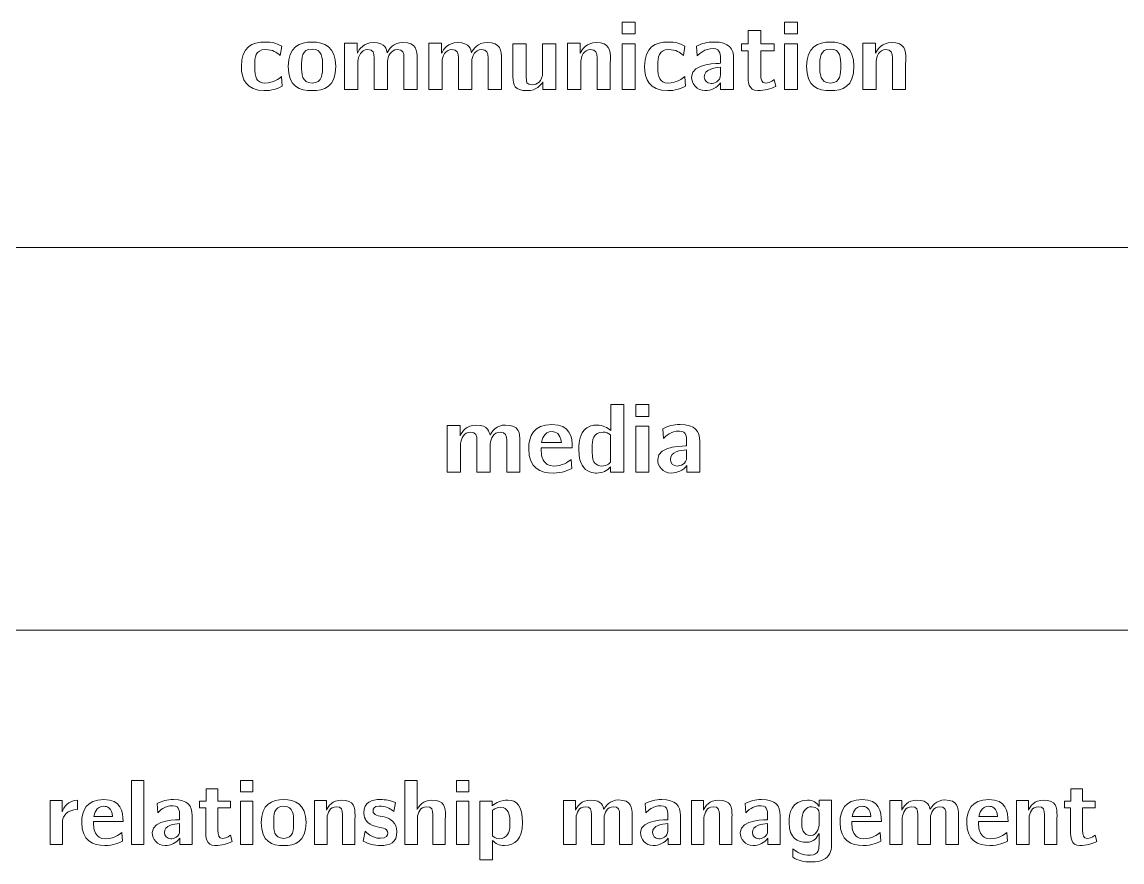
# Model space of a CAD drawing. Header units: inches. Extents: x 0 to 450, y -250 to 0.
# Drawn here: x 301.4 to 373.4, y -190.2 to -135.3 of the extents above; entities that cross this region are included whole.
import ezdxf

# ---------------------------------------------------------------- set-up
doc = ezdxf.new("R2010")
doc.units = ezdxf.units.IN
doc.header["$MEASUREMENT"] = 0
doc.layers.add('Raster', color=7, linetype='Continuous')
doc.layers.add('words', color=7, linetype='Continuous')

# ---------------------------------------------------------------- blocks, each defined once
blk = doc.blocks.new('block 47')
at = {"layer": 'words', "color": 250, "lineweight": 18}
for points in [[(340.668, -135.258), (341.519, -135.258), (341.519, -136.033), (340.668, -136.033), (340.668, -135.258)], [(351.298, -135.258), (352.149, -135.258), (352.149, -136.033), (351.298, -136.033), (351.298, -135.258)], [(340.668, -136.674), (341.519, -136.674), (341.519, -139.672), (340.668, -139.672), (340.668, -136.674)], [(351.298, -136.674), (352.149, -136.674), (352.149, -139.672), (351.298, -139.672), (351.298, -136.674)]]:
    blk.add_lwpolyline(points, dxfattribs=at)
for points, knots in [([(348.478, -136.674), (348.478, -136.674), (348.923, -136.674), (348.923, -136.674), (348.923, -136.674), (348.923, -135.817), (348.923, -135.817), (348.923, -135.817), (349.736, -135.817), (349.736, -135.817), (349.736, -135.817), (349.736, -136.674), (349.736, -136.674), (349.736, -136.674), (350.607, -136.674), (350.607, -136.674), (350.607, -136.674), (350.607, -137.132), (350.607, -137.132), (350.607, -137.132), (349.736, -137.132), (349.736, -137.132), (349.736, -137.132), (349.736, -138.669), (349.736, -138.669), (349.736, -139.031), (349.8, -139.247), (350.067, -139.247), (350.391, -139.247), (350.587, -139.018), (350.607, -139.018), (350.607, -139.018), (350.721, -139.463), (350.721, -139.463), (350.371, -139.628), (350.009, -139.742), (349.539, -139.742), (348.917, -139.742), (348.904, -139.107), (348.904, -138.77), (348.904, -138.77), (348.904, -137.132), (348.904, -137.132), (348.904, -137.132), (348.478, -137.132), (348.478, -137.132), (348.478, -137.132), (348.478, -136.674), (348.478, -136.674)], [0, 0, 0, 0, 1, 1, 1, 2, 2, 2, 3, 3, 3, 4, 4, 4, 5, 5, 5, 6, 6, 6, 7, 7, 7, 8, 8, 8, 9, 9, 9, 10, 10, 10, 11, 11, 11, 12, 12, 12, 13, 13, 13, 14, 14, 14, 15, 15, 15, 16, 16, 16, 16]), ([(317.326, -136.566), (317.815, -136.566), (318.031, -136.636), (318.419, -136.839), (318.419, -136.839), (318.317, -137.443), (318.317, -137.443), (318.051, -137.239), (317.892, -137.062), (317.333, -137.062), (316.691, -137.062), (316.659, -137.601), (316.653, -138.04), (316.653, -138.04), (316.653, -138.224), (316.653, -138.224), (316.653, -138.834), (316.767, -139.247), (317.32, -139.247), (317.904, -139.247), (318.241, -138.961), (318.406, -138.828), (318.406, -138.828), (318.457, -139.45), (318.457, -139.45), (318.089, -139.647), (317.765, -139.742), (317.301, -139.742), (316.088, -139.742), (315.783, -138.993), (315.783, -138.167), (315.783, -136.884), (316.501, -136.566), (317.326, -136.566)], [0, 0, 0, 0, 1, 1, 1, 2, 2, 2, 3, 3, 3, 4, 4, 4, 5, 5, 5, 6, 6, 6, 7, 7, 7, 8, 8, 8, 9, 9, 9, 10, 10, 10, 11, 11, 11, 11]), ([(320.4, -136.566), (321.187, -136.566), (321.95, -136.903), (321.95, -138.154), (321.95, -139.495), (321.187, -139.742), (320.4, -139.742), (319.612, -139.742), (318.85, -139.495), (318.85, -138.154), (318.85, -136.903), (319.612, -136.566), (320.4, -136.566)], [0, 0, 0, 0, 1, 1, 1, 2, 2, 2, 3, 3, 3, 4, 4, 4, 4]), ([(322.527, -136.636), (322.527, -136.636), (323.359, -136.636), (323.359, -136.636), (323.359, -136.636), (323.359, -137.036), (323.359, -137.036), (323.359, -137.036), (323.365, -137.303), (323.365, -137.303), (323.479, -137.043), (323.778, -136.604), (324.4, -136.604), (325.251, -136.604), (325.258, -137.068), (325.321, -137.265), (325.436, -137.024), (325.728, -136.598), (326.338, -136.598), (327.233, -136.598), (327.278, -137.113), (327.278, -137.678), (327.278, -137.767), (327.271, -137.856), (327.271, -137.938), (327.271, -137.938), (327.271, -139.672), (327.271, -139.672), (327.271, -139.672), (326.407, -139.672), (326.407, -139.672), (326.407, -139.672), (326.407, -137.595), (326.407, -137.595), (326.407, -137.29), (326.344, -137.062), (325.976, -137.062), (325.537, -137.062), (325.359, -137.506), (325.334, -137.824), (325.334, -137.824), (325.334, -139.672), (325.334, -139.672), (325.334, -139.672), (324.464, -139.672), (324.464, -139.672), (324.464, -139.672), (324.464, -137.595), (324.464, -137.595), (324.464, -137.29), (324.407, -137.062), (324.032, -137.062), (323.6, -137.062), (323.422, -137.506), (323.397, -137.824), (323.397, -137.824), (323.397, -139.672), (323.397, -139.672), (323.397, -139.672), (322.527, -139.672), (322.527, -139.672), (322.527, -139.672), (322.527, -136.636), (322.527, -136.636)], [0, 0, 0, 0, 1, 1, 1, 2, 2, 2, 3, 3, 3, 4, 4, 4, 5, 5, 5, 6, 6, 6, 7, 7, 7, 8, 8, 8, 9, 9, 9, 10, 10, 10, 11, 11, 11, 12, 12, 12, 13, 13, 13, 14, 14, 14, 15, 15, 15, 16, 16, 16, 17, 17, 17, 18, 18, 18, 19, 19, 19, 20, 20, 20, 21, 21, 21, 21]), ([(328.032, -136.636), (328.032, -136.636), (328.864, -136.636), (328.864, -136.636), (328.864, -136.636), (328.864, -137.036), (328.864, -137.036), (328.864, -137.036), (328.87, -137.303), (328.87, -137.303), (328.985, -137.043), (329.283, -136.604), (329.906, -136.604), (330.757, -136.604), (330.763, -137.068), (330.827, -137.265), (330.941, -137.024), (331.233, -136.598), (331.843, -136.598), (332.739, -136.598), (332.783, -137.113), (332.783, -137.678), (332.783, -137.767), (332.777, -137.856), (332.777, -137.938), (332.777, -137.938), (332.777, -139.672), (332.777, -139.672), (332.777, -139.672), (331.913, -139.672), (331.913, -139.672), (331.913, -139.672), (331.913, -137.595), (331.913, -137.595), (331.913, -137.29), (331.849, -137.062), (331.481, -137.062), (331.043, -137.062), (330.865, -137.506), (330.839, -137.824), (330.839, -137.824), (330.839, -139.672), (330.839, -139.672), (330.839, -139.672), (329.969, -139.672), (329.969, -139.672), (329.969, -139.672), (329.969, -137.595), (329.969, -137.595), (329.969, -137.29), (329.912, -137.062), (329.537, -137.062), (329.105, -137.062), (328.928, -137.506), (328.902, -137.824), (328.902, -137.824), (328.902, -139.672), (328.902, -139.672), (328.902, -139.672), (328.032, -139.672), (328.032, -139.672), (328.032, -139.672), (328.032, -136.636), (328.032, -136.636)], [0, 0, 0, 0, 1, 1, 1, 2, 2, 2, 3, 3, 3, 4, 4, 4, 5, 5, 5, 6, 6, 6, 7, 7, 7, 8, 8, 8, 9, 9, 9, 10, 10, 10, 11, 11, 11, 12, 12, 12, 13, 13, 13, 14, 14, 14, 15, 15, 15, 16, 16, 16, 17, 17, 17, 18, 18, 18, 19, 19, 19, 20, 20, 20, 21, 21, 21, 21]), ([(337.1, -136.636), (337.1, -136.636), (337.932, -136.636), (337.932, -136.636), (337.932, -136.636), (337.932, -137.036), (337.932, -137.036), (337.932, -137.036), (337.938, -137.303), (337.938, -137.303), (338.052, -137.036), (338.351, -136.604), (338.973, -136.604), (339.856, -136.604), (339.907, -137.106), (339.907, -137.671), (339.907, -137.76), (339.901, -137.843), (339.901, -137.932), (339.901, -137.932), (339.901, -139.672), (339.901, -139.672), (339.901, -139.672), (339.037, -139.672), (339.037, -139.672), (339.037, -139.672), (339.037, -137.595), (339.037, -137.595), (339.037, -137.297), (338.98, -137.062), (338.605, -137.062), (338.173, -137.062), (337.995, -137.506), (337.97, -137.824), (337.97, -137.824), (337.97, -139.672), (337.97, -139.672), (337.97, -139.672), (337.1, -139.672), (337.1, -139.672), (337.1, -139.672), (337.1, -136.636), (337.1, -136.636)], [0, 0, 0, 0, 1, 1, 1, 2, 2, 2, 3, 3, 3, 4, 4, 4, 5, 5, 5, 6, 6, 6, 7, 7, 7, 8, 8, 8, 9, 9, 9, 10, 10, 10, 11, 11, 11, 12, 12, 12, 13, 13, 13, 14, 14, 14, 14]), ([(343.685, -136.566), (344.174, -136.566), (344.39, -136.636), (344.777, -136.839), (344.777, -136.839), (344.676, -137.443), (344.676, -137.443), (344.409, -137.239), (344.25, -137.062), (343.691, -137.062), (343.05, -137.062), (343.018, -137.601), (343.011, -138.04), (343.011, -138.04), (343.011, -138.224), (343.011, -138.224), (343.011, -138.834), (343.126, -139.247), (343.678, -139.247), (344.263, -139.247), (344.599, -138.961), (344.765, -138.828), (344.765, -138.828), (344.815, -139.45), (344.815, -139.45), (344.447, -139.647), (344.123, -139.742), (343.659, -139.742), (342.446, -139.742), (342.141, -138.993), (342.141, -138.167), (342.141, -136.884), (342.859, -136.566), (343.685, -136.566)], [0, 0, 0, 0, 1, 1, 1, 2, 2, 2, 3, 3, 3, 4, 4, 4, 5, 5, 5, 6, 6, 6, 7, 7, 7, 8, 8, 8, 9, 9, 9, 10, 10, 10, 11, 11, 11, 11]), ([(347.101, -137.957), (347.101, -137.957), (347.101, -137.697), (347.101, -137.697), (347.095, -137.494), (347.133, -136.992), (346.644, -136.992), (346.041, -136.992), (345.748, -137.322), (345.59, -137.475), (345.59, -137.475), (345.539, -136.839), (345.539, -136.839), (345.92, -136.649), (346.218, -136.566), (346.669, -136.566), (347.667, -136.566), (347.965, -137.004), (347.965, -137.671), (347.965, -137.671), (347.965, -139.672), (347.965, -139.672), (347.965, -139.672), (347.114, -139.672), (347.114, -139.672), (347.114, -139.672), (347.114, -139.234), (347.114, -139.234), (346.892, -139.564), (346.485, -139.742), (346.091, -139.742), (345.552, -139.742), (345.208, -139.291), (345.208, -138.853), (345.208, -137.9), (347.095, -137.976), (347.101, -137.957)], [0, 0, 0, 0, 1, 1, 1, 2, 2, 2, 3, 3, 3, 4, 4, 4, 5, 5, 5, 6, 6, 6, 7, 7, 7, 8, 8, 8, 9, 9, 9, 10, 10, 10, 11, 11, 11, 12, 12, 12, 12]), ([(354.283, -136.566), (355.071, -136.566), (355.833, -136.903), (355.833, -138.154), (355.833, -139.495), (355.071, -139.742), (354.283, -139.742), (353.495, -139.742), (352.733, -139.495), (352.733, -138.154), (352.733, -136.903), (353.495, -136.566), (354.283, -136.566)], [0, 0, 0, 0, 1, 1, 1, 2, 2, 2, 3, 3, 3, 4, 4, 4, 4]), ([(356.41, -136.636), (356.41, -136.636), (357.242, -136.636), (357.242, -136.636), (357.242, -136.636), (357.242, -137.036), (357.242, -137.036), (357.242, -137.036), (357.248, -137.303), (357.248, -137.303), (357.363, -137.036), (357.661, -136.604), (358.284, -136.604), (359.166, -136.604), (359.217, -137.106), (359.217, -137.671), (359.217, -137.76), (359.211, -137.843), (359.211, -137.932), (359.211, -137.932), (359.211, -139.672), (359.211, -139.672), (359.211, -139.672), (358.347, -139.672), (358.347, -139.672), (358.347, -139.672), (358.347, -137.595), (358.347, -137.595), (358.347, -137.297), (358.29, -137.062), (357.915, -137.062), (357.483, -137.062), (357.305, -137.506), (357.28, -137.824), (357.28, -137.824), (357.28, -139.672), (357.28, -139.672), (357.28, -139.672), (356.41, -139.672), (356.41, -139.672), (356.41, -139.672), (356.41, -136.636), (356.41, -136.636)], [0, 0, 0, 0, 1, 1, 1, 2, 2, 2, 3, 3, 3, 4, 4, 4, 5, 5, 5, 6, 6, 6, 7, 7, 7, 8, 8, 8, 9, 9, 9, 10, 10, 10, 11, 11, 11, 12, 12, 12, 13, 13, 13, 14, 14, 14, 14]), ([(320.406, -139.247), (321.092, -139.247), (321.086, -138.631), (321.086, -138.142), (321.086, -137.621), (321.086, -137.03), (320.4, -137.03), (319.714, -137.03), (319.714, -137.621), (319.714, -138.142), (319.714, -138.631), (319.72, -139.247), (320.406, -139.247)], [0, 0, 0, 0, 1, 1, 1, 2, 2, 2, 3, 3, 3, 4, 4, 4, 4]), ([(333.537, -136.674), (333.537, -136.674), (334.408, -136.674), (334.408, -136.674), (334.408, -136.674), (334.408, -138.847), (334.408, -138.847), (334.414, -139.228), (334.389, -139.355), (334.808, -139.355), (335.1, -139.355), (335.475, -139.151), (335.475, -138.561), (335.475, -138.561), (335.475, -136.674), (335.475, -136.674), (335.475, -136.674), (336.339, -136.674), (336.339, -136.674), (336.339, -136.674), (336.339, -139.672), (336.339, -139.672), (336.339, -139.672), (335.494, -139.672), (335.494, -139.672), (335.494, -139.672), (335.494, -139.38), (335.494, -139.38), (335.494, -139.38), (335.487, -139.164), (335.487, -139.164), (335.379, -139.374), (335.081, -139.742), (334.471, -139.742), (333.633, -139.742), (333.537, -139.374), (333.537, -138.847), (333.537, -138.847), (333.537, -136.674), (333.537, -136.674)], [0, 0, 0, 0, 1, 1, 1, 2, 2, 2, 3, 3, 3, 4, 4, 4, 5, 5, 5, 6, 6, 6, 7, 7, 7, 8, 8, 8, 9, 9, 9, 10, 10, 10, 11, 11, 11, 12, 12, 12, 13, 13, 13, 13]), ([(354.289, -139.247), (354.975, -139.247), (354.969, -138.631), (354.969, -138.142), (354.969, -137.621), (354.969, -137.03), (354.283, -137.03), (353.597, -137.03), (353.597, -137.621), (353.597, -138.142), (353.597, -138.631), (353.603, -139.247), (354.289, -139.247)], [0, 0, 0, 0, 1, 1, 1, 2, 2, 2, 3, 3, 3, 4, 4, 4, 4]), ([(346.485, -139.279), (346.688, -139.279), (347.101, -139.164), (347.101, -138.694), (347.101, -138.694), (347.101, -138.218), (347.101, -138.218), (346.695, -138.249), (346.047, -138.338), (346.047, -138.84), (346.047, -139.075), (346.218, -139.279), (346.485, -139.279)], [0, 0, 0, 0, 1, 1, 1, 2, 2, 2, 3, 3, 3, 4, 4, 4, 4])]:
    blk.add_open_spline(points, degree=3, knots=knots, dxfattribs=at)
blk = doc.blocks.new('block 48')
at = {"layer": 'words', "color": 250, "lineweight": 18}
for points in [[(341.564, -160.258), (342.415, -160.258), (342.415, -161.033), (341.564, -161.033), (341.564, -160.258)], [(341.564, -161.674), (342.415, -161.674), (342.415, -164.672), (341.564, -164.672), (341.564, -161.674)]]:
    blk.add_lwpolyline(points, dxfattribs=at)
for points, knots in [([(338.287, -161.846), (338.484, -161.674), (338.751, -161.604), (339.018, -161.604), (339.418, -161.604), (339.716, -161.763), (339.939, -161.954), (339.939, -161.954), (339.939, -160.258), (339.939, -160.258), (339.939, -160.258), (340.79, -160.258), (340.79, -160.258), (340.79, -160.258), (340.79, -164.672), (340.79, -164.672), (340.79, -164.672), (339.92, -164.672), (339.92, -164.672), (339.92, -164.672), (339.92, -164.342), (339.92, -164.342), (339.684, -164.577), (339.411, -164.742), (339.011, -164.742), (338.814, -164.742), (338.325, -164.704), (338.052, -164.215), (337.893, -163.923), (337.849, -163.58), (337.849, -163.161), (337.849, -162.665), (337.925, -162.144), (338.287, -161.846)], [0, 0, 0, 0, 1, 1, 1, 2, 2, 2, 3, 3, 3, 4, 4, 4, 5, 5, 5, 6, 6, 6, 7, 7, 7, 8, 8, 8, 9, 9, 9, 10, 10, 10, 11, 11, 11, 11]), ([(329.245, -161.636), (329.245, -161.636), (330.077, -161.636), (330.077, -161.636), (330.077, -161.636), (330.077, -162.036), (330.077, -162.036), (330.077, -162.036), (330.083, -162.303), (330.083, -162.303), (330.198, -162.043), (330.496, -161.604), (331.119, -161.604), (331.97, -161.604), (331.976, -162.068), (332.04, -162.265), (332.154, -162.024), (332.446, -161.598), (333.056, -161.598), (333.951, -161.598), (333.996, -162.113), (333.996, -162.678), (333.996, -162.767), (333.99, -162.856), (333.99, -162.938), (333.99, -162.938), (333.99, -164.672), (333.99, -164.672), (333.99, -164.672), (333.126, -164.672), (333.126, -164.672), (333.126, -164.672), (333.126, -162.595), (333.126, -162.595), (333.126, -162.29), (333.062, -162.062), (332.694, -162.062), (332.255, -162.062), (332.078, -162.506), (332.052, -162.824), (332.052, -162.824), (332.052, -164.672), (332.052, -164.672), (332.052, -164.672), (331.182, -164.672), (331.182, -164.672), (331.182, -164.672), (331.182, -162.595), (331.182, -162.595), (331.182, -162.29), (331.125, -162.062), (330.75, -162.062), (330.318, -162.062), (330.14, -162.506), (330.115, -162.824), (330.115, -162.824), (330.115, -164.672), (330.115, -164.672), (330.115, -164.672), (329.245, -164.672), (329.245, -164.672), (329.245, -164.672), (329.245, -161.636), (329.245, -161.636)], [0, 0, 0, 0, 1, 1, 1, 2, 2, 2, 3, 3, 3, 4, 4, 4, 5, 5, 5, 6, 6, 6, 7, 7, 7, 8, 8, 8, 9, 9, 9, 10, 10, 10, 11, 11, 11, 12, 12, 12, 13, 13, 13, 14, 14, 14, 15, 15, 15, 16, 16, 16, 17, 17, 17, 18, 18, 18, 19, 19, 19, 20, 20, 20, 21, 21, 21, 21]), ([(336.084, -161.566), (337.278, -161.566), (337.418, -162.385), (337.418, -163.084), (337.418, -163.084), (335.379, -163.084), (335.379, -163.084), (335.379, -163.389), (335.392, -163.726), (335.576, -163.986), (335.652, -164.094), (335.83, -164.279), (336.211, -164.279), (336.751, -164.279), (337.126, -164.018), (337.335, -163.853), (337.335, -163.853), (337.38, -164.431), (337.38, -164.431), (337.17, -164.552), (336.776, -164.742), (336.167, -164.742), (335.347, -164.742), (334.566, -164.425), (334.566, -163.148), (334.566, -162.335), (334.871, -161.566), (336.084, -161.566)], [0, 0, 0, 0, 1, 1, 1, 2, 2, 2, 3, 3, 3, 4, 4, 4, 5, 5, 5, 6, 6, 6, 7, 7, 7, 8, 8, 8, 9, 9, 9, 9]), ([(344.891, -162.957), (344.891, -162.957), (344.891, -162.697), (344.891, -162.697), (344.885, -162.494), (344.923, -161.992), (344.434, -161.992), (343.831, -161.992), (343.538, -162.322), (343.38, -162.475), (343.38, -162.475), (343.329, -161.839), (343.329, -161.839), (343.71, -161.649), (344.008, -161.566), (344.46, -161.566), (345.457, -161.566), (345.755, -162.004), (345.755, -162.671), (345.755, -162.671), (345.755, -164.672), (345.755, -164.672), (345.755, -164.672), (344.904, -164.672), (344.904, -164.672), (344.904, -164.672), (344.904, -164.234), (344.904, -164.234), (344.682, -164.564), (344.275, -164.742), (343.881, -164.742), (343.342, -164.742), (342.998, -164.291), (342.998, -163.853), (342.998, -162.9), (344.885, -162.976), (344.891, -162.957)], [0, 0, 0, 0, 1, 1, 1, 2, 2, 2, 3, 3, 3, 4, 4, 4, 5, 5, 5, 6, 6, 6, 7, 7, 7, 8, 8, 8, 9, 9, 9, 10, 10, 10, 11, 11, 11, 12, 12, 12, 12]), ([(336.7, -162.741), (336.637, -162.15), (336.332, -162.03), (336.09, -162.03), (335.544, -162.03), (335.436, -162.57), (335.404, -162.741), (335.404, -162.741), (336.7, -162.741), (336.7, -162.741)], [0, 0, 0, 0, 1, 1, 1, 2, 2, 2, 3, 3, 3, 3]), ([(338.871, -164.075), (338.986, -164.215), (339.176, -164.285), (339.354, -164.285), (339.735, -164.285), (339.9, -164.024), (339.92, -164.018), (339.92, -164.018), (339.92, -162.246), (339.92, -162.246), (339.761, -162.125), (339.627, -162.062), (339.43, -162.062), (338.757, -162.062), (338.719, -162.589), (338.719, -163.084), (338.719, -163.599), (338.725, -163.885), (338.871, -164.075)], [0, 0, 0, 0, 1, 1, 1, 2, 2, 2, 3, 3, 3, 4, 4, 4, 5, 5, 5, 6, 6, 6, 6]), ([(344.275, -164.279), (344.478, -164.279), (344.891, -164.164), (344.891, -163.694), (344.891, -163.694), (344.891, -163.218), (344.891, -163.218), (344.485, -163.249), (343.837, -163.338), (343.837, -163.84), (343.837, -164.075), (344.008, -164.279), (344.275, -164.279)], [0, 0, 0, 0, 1, 1, 1, 2, 2, 2, 3, 3, 3, 4, 4, 4, 4])]:
    blk.add_open_spline(points, degree=3, knots=knots, dxfattribs=at)
blk = doc.blocks.new('block 49')
at = {"layer": 'words', "color": 250, "lineweight": 18}
for points in [[(308.597, -184.84), (309.402, -184.84), (309.402, -189.018), (308.597, -189.018), (308.597, -184.84)], [(315.718, -184.84), (316.523, -184.84), (316.523, -185.573), (315.718, -185.573), (315.718, -184.84)], [(329.84, -184.84), (330.646, -184.84), (330.646, -185.573), (329.84, -185.573), (329.84, -184.84)], [(315.718, -186.181), (316.523, -186.181), (316.523, -189.018), (315.718, -189.018), (315.718, -186.181)], [(329.84, -186.181), (330.646, -186.181), (330.646, -189.018), (329.84, -189.018), (329.84, -186.181)]]:
    blk.add_lwpolyline(points, dxfattribs=at)
for points, knots in [([(313.05, -186.181), (313.05, -186.181), (313.47, -186.181), (313.47, -186.181), (313.47, -186.181), (313.47, -185.369), (313.47, -185.369), (313.47, -185.369), (314.24, -185.369), (314.24, -185.369), (314.24, -185.369), (314.24, -186.181), (314.24, -186.181), (314.24, -186.181), (315.064, -186.181), (315.064, -186.181), (315.064, -186.181), (315.064, -186.613), (315.064, -186.613), (315.064, -186.613), (314.24, -186.613), (314.24, -186.613), (314.24, -186.613), (314.24, -188.068), (314.24, -188.068), (314.24, -188.411), (314.3, -188.615), (314.552, -188.615), (314.859, -188.615), (315.045, -188.399), (315.064, -188.399), (315.064, -188.399), (315.172, -188.82), (315.172, -188.82), (314.841, -188.976), (314.498, -189.084), (314.054, -189.084), (313.464, -189.084), (313.452, -188.483), (313.452, -188.164), (313.452, -188.164), (313.452, -186.613), (313.452, -186.613), (313.452, -186.613), (313.05, -186.613), (313.05, -186.613), (313.05, -186.613), (313.05, -186.181), (313.05, -186.181)], [0, 0, 0, 0, 1, 1, 1, 2, 2, 2, 3, 3, 3, 4, 4, 4, 5, 5, 5, 6, 6, 6, 7, 7, 7, 8, 8, 8, 9, 9, 9, 10, 10, 10, 11, 11, 11, 12, 12, 12, 13, 13, 13, 14, 14, 14, 15, 15, 15, 16, 16, 16, 16]), ([(326.463, -184.84), (326.463, -184.84), (327.269, -184.84), (327.269, -184.84), (327.269, -184.84), (327.269, -186.739), (327.269, -186.739), (327.377, -186.511), (327.653, -186.114), (328.237, -186.114), (329.072, -186.114), (329.12, -186.589), (329.12, -187.13), (329.12, -187.215), (329.114, -187.299), (329.114, -187.377), (329.114, -187.377), (329.114, -189.018), (329.114, -189.018), (329.114, -189.018), (328.297, -189.018), (328.297, -189.018), (328.297, -189.018), (328.297, -187.052), (328.297, -187.052), (328.297, -186.769), (328.243, -186.547), (327.888, -186.547), (327.479, -186.547), (327.311, -186.968), (327.287, -187.269), (327.287, -187.269), (327.287, -189.018), (327.287, -189.018), (327.287, -189.018), (326.463, -189.018), (326.463, -189.018), (326.463, -189.018), (326.463, -184.84), (326.463, -184.84)], [0, 0, 0, 0, 1, 1, 1, 2, 2, 2, 3, 3, 3, 4, 4, 4, 5, 5, 5, 6, 6, 6, 7, 7, 7, 8, 8, 8, 9, 9, 9, 10, 10, 10, 11, 11, 11, 12, 12, 12, 13, 13, 13, 13]), ([(369.588, -186.181), (369.588, -186.181), (370.009, -186.181), (370.009, -186.181), (370.009, -186.181), (370.009, -185.369), (370.009, -185.369), (370.009, -185.369), (370.778, -185.369), (370.778, -185.369), (370.778, -185.369), (370.778, -186.181), (370.778, -186.181), (370.778, -186.181), (371.602, -186.181), (371.602, -186.181), (371.602, -186.181), (371.602, -186.613), (371.602, -186.613), (371.602, -186.613), (370.778, -186.613), (370.778, -186.613), (370.778, -186.613), (370.778, -188.068), (370.778, -188.068), (370.778, -188.411), (370.838, -188.615), (371.091, -188.615), (371.397, -188.615), (371.584, -188.399), (371.602, -188.399), (371.602, -188.399), (371.71, -188.82), (371.71, -188.82), (371.379, -188.976), (371.037, -189.084), (370.592, -189.084), (370.003, -189.084), (369.991, -188.483), (369.991, -188.164), (369.991, -188.164), (369.991, -186.613), (369.991, -186.613), (369.991, -186.613), (369.588, -186.613), (369.588, -186.613), (369.588, -186.613), (369.588, -186.181), (369.588, -186.181)], [0, 0, 0, 0, 1, 1, 1, 2, 2, 2, 3, 3, 3, 4, 4, 4, 5, 5, 5, 6, 6, 6, 7, 7, 7, 8, 8, 8, 9, 9, 9, 10, 10, 10, 11, 11, 11, 12, 12, 12, 13, 13, 13, 14, 14, 14, 15, 15, 15, 16, 16, 16, 16]), ([(303.29, -186.144), (303.29, -186.144), (304.06, -186.144), (304.06, -186.144), (304.06, -186.144), (304.06, -186.595), (304.06, -186.595), (304.06, -186.595), (304.065, -186.872), (304.065, -186.872), (304.168, -186.601), (304.456, -186.127), (305.069, -186.114), (305.069, -186.114), (305.069, -186.727), (305.069, -186.727), (304.384, -186.739), (304.12, -187.178), (304.096, -187.455), (304.096, -187.455), (304.096, -189.018), (304.096, -189.018), (304.096, -189.018), (303.29, -189.018), (303.29, -189.018), (303.29, -189.018), (303.29, -186.144), (303.29, -186.144)], [0, 0, 0, 0, 1, 1, 1, 2, 2, 2, 3, 3, 3, 4, 4, 4, 5, 5, 5, 6, 6, 6, 7, 7, 7, 8, 8, 8, 9, 9, 9, 9]), ([(306.782, -186.078), (307.912, -186.078), (308.044, -186.854), (308.044, -187.515), (308.044, -187.515), (306.115, -187.515), (306.115, -187.515), (306.115, -187.804), (306.127, -188.122), (306.301, -188.369), (306.373, -188.471), (306.541, -188.645), (306.902, -188.645), (307.413, -188.645), (307.768, -188.399), (307.966, -188.243), (307.966, -188.243), (308.008, -188.789), (308.008, -188.789), (307.81, -188.904), (307.437, -189.084), (306.86, -189.084), (306.085, -189.084), (305.345, -188.783), (305.345, -187.575), (305.345, -186.806), (305.634, -186.078), (306.782, -186.078)], [0, 0, 0, 0, 1, 1, 1, 2, 2, 2, 3, 3, 3, 4, 4, 4, 5, 5, 5, 6, 6, 6, 7, 7, 7, 8, 8, 8, 9, 9, 9, 9]), ([(311.746, -187.395), (311.746, -187.395), (311.746, -187.148), (311.746, -187.148), (311.74, -186.956), (311.776, -186.481), (311.313, -186.481), (310.742, -186.481), (310.466, -186.794), (310.315, -186.938), (310.315, -186.938), (310.267, -186.337), (310.267, -186.337), (310.628, -186.157), (310.91, -186.078), (311.337, -186.078), (312.281, -186.078), (312.564, -186.493), (312.564, -187.124), (312.564, -187.124), (312.564, -189.018), (312.564, -189.018), (312.564, -189.018), (311.758, -189.018), (311.758, -189.018), (311.758, -189.018), (311.758, -188.603), (311.758, -188.603), (311.548, -188.916), (311.163, -189.084), (310.79, -189.084), (310.279, -189.084), (309.955, -188.657), (309.955, -188.243), (309.955, -187.341), (311.74, -187.413), (311.746, -187.395)], [0, 0, 0, 0, 1, 1, 1, 2, 2, 2, 3, 3, 3, 4, 4, 4, 5, 5, 5, 6, 6, 6, 7, 7, 7, 8, 8, 8, 9, 9, 9, 10, 10, 10, 11, 11, 11, 12, 12, 12, 12]), ([(318.543, -186.078), (319.288, -186.078), (320.01, -186.397), (320.01, -187.581), (320.01, -188.85), (319.288, -189.084), (318.543, -189.084), (317.797, -189.084), (317.076, -188.85), (317.076, -187.581), (317.076, -186.397), (317.797, -186.078), (318.543, -186.078)], [0, 0, 0, 0, 1, 1, 1, 2, 2, 2, 3, 3, 3, 4, 4, 4, 4]), ([(320.556, -186.144), (320.556, -186.144), (321.343, -186.144), (321.343, -186.144), (321.343, -186.144), (321.343, -186.523), (321.343, -186.523), (321.343, -186.523), (321.349, -186.776), (321.349, -186.776), (321.457, -186.523), (321.74, -186.114), (322.329, -186.114), (323.165, -186.114), (323.213, -186.589), (323.213, -187.124), (323.213, -187.208), (323.207, -187.287), (323.207, -187.371), (323.207, -187.371), (323.207, -189.018), (323.207, -189.018), (323.207, -189.018), (322.389, -189.018), (322.389, -189.018), (322.389, -189.018), (322.389, -187.052), (322.389, -187.052), (322.389, -186.769), (322.335, -186.547), (321.98, -186.547), (321.572, -186.547), (321.403, -186.968), (321.379, -187.269), (321.379, -187.269), (321.379, -189.018), (321.379, -189.018), (321.379, -189.018), (320.556, -189.018), (320.556, -189.018), (320.556, -189.018), (320.556, -186.144), (320.556, -186.144)], [0, 0, 0, 0, 1, 1, 1, 2, 2, 2, 3, 3, 3, 4, 4, 4, 5, 5, 5, 6, 6, 6, 7, 7, 7, 8, 8, 8, 9, 9, 9, 10, 10, 10, 11, 11, 11, 12, 12, 12, 13, 13, 13, 14, 14, 14, 14]), ([(323.867, -188.14), (323.945, -188.218), (324.27, -188.609), (324.877, -188.609), (325.274, -188.609), (325.352, -188.423), (325.352, -188.273), (325.352, -188.104), (325.213, -187.996), (325.069, -187.948), (324.811, -187.864), (324.252, -187.888), (323.927, -187.425), (323.879, -187.347), (323.789, -187.19), (323.789, -186.962), (323.789, -186.217), (324.318, -186.078), (324.859, -186.078), (325.243, -186.078), (325.478, -186.12), (325.857, -186.277), (325.857, -186.277), (325.754, -186.854), (325.754, -186.854), (325.442, -186.619), (325.219, -186.511), (324.787, -186.511), (324.438, -186.511), (324.39, -186.692), (324.39, -186.812), (324.39, -187.136), (324.756, -187.136), (325.123, -187.215), (325.514, -187.299), (325.953, -187.605), (325.953, -188.158), (325.953, -188.898), (325.472, -189.084), (324.883, -189.084), (324.45, -189.084), (324.107, -188.988), (323.753, -188.801), (323.753, -188.801), (323.867, -188.14), (323.867, -188.14)], [0, 0, 0, 0, 1, 1, 1, 2, 2, 2, 3, 3, 3, 4, 4, 4, 5, 5, 5, 6, 6, 6, 7, 7, 7, 8, 8, 8, 9, 9, 9, 10, 10, 10, 11, 11, 11, 12, 12, 12, 13, 13, 13, 14, 14, 14, 15, 15, 15, 15]), ([(331.379, -186.181), (331.379, -186.181), (332.184, -186.181), (332.184, -186.181), (332.184, -186.181), (332.184, -186.481), (332.184, -186.481), (332.431, -186.283), (332.762, -186.114), (333.206, -186.114), (333.783, -186.114), (334.162, -186.517), (334.162, -187.587), (334.162, -188.663), (333.687, -189.084), (332.978, -189.084), (332.629, -189.084), (332.395, -188.946), (332.202, -188.753), (332.202, -188.753), (332.202, -190.022), (332.202, -190.022), (332.202, -190.022), (331.379, -190.022), (331.379, -190.022), (331.379, -190.022), (331.379, -186.181), (331.379, -186.181)], [0, 0, 0, 0, 1, 1, 1, 2, 2, 2, 3, 3, 3, 4, 4, 4, 5, 5, 5, 6, 6, 6, 7, 7, 7, 8, 8, 8, 9, 9, 9, 9]), ([(336.836, -186.144), (336.836, -186.144), (337.623, -186.144), (337.623, -186.144), (337.623, -186.144), (337.623, -186.523), (337.623, -186.523), (337.623, -186.523), (337.629, -186.776), (337.629, -186.776), (337.737, -186.529), (338.02, -186.114), (338.609, -186.114), (339.415, -186.114), (339.421, -186.553), (339.481, -186.739), (339.589, -186.511), (339.865, -186.108), (340.443, -186.108), (341.29, -186.108), (341.332, -186.595), (341.332, -187.13), (341.332, -187.215), (341.326, -187.299), (341.326, -187.377), (341.326, -187.377), (341.326, -189.018), (341.326, -189.018), (341.326, -189.018), (340.509, -189.018), (340.509, -189.018), (340.509, -189.018), (340.509, -187.052), (340.509, -187.052), (340.509, -186.764), (340.448, -186.547), (340.1, -186.547), (339.685, -186.547), (339.517, -186.968), (339.493, -187.269), (339.493, -187.269), (339.493, -189.018), (339.493, -189.018), (339.493, -189.018), (338.669, -189.018), (338.669, -189.018), (338.669, -189.018), (338.669, -187.052), (338.669, -187.052), (338.669, -186.764), (338.615, -186.547), (338.26, -186.547), (337.851, -186.547), (337.683, -186.968), (337.659, -187.269), (337.659, -187.269), (337.659, -189.018), (337.659, -189.018), (337.659, -189.018), (336.836, -189.018), (336.836, -189.018), (336.836, -189.018), (336.836, -186.144), (336.836, -186.144)], [0, 0, 0, 0, 1, 1, 1, 2, 2, 2, 3, 3, 3, 4, 4, 4, 5, 5, 5, 6, 6, 6, 7, 7, 7, 8, 8, 8, 9, 9, 9, 10, 10, 10, 11, 11, 11, 12, 12, 12, 13, 13, 13, 14, 14, 14, 15, 15, 15, 16, 16, 16, 17, 17, 17, 18, 18, 18, 19, 19, 19, 20, 20, 20, 21, 21, 21, 21]), ([(343.663, -187.395), (343.663, -187.395), (343.663, -187.148), (343.663, -187.148), (343.657, -186.956), (343.693, -186.481), (343.23, -186.481), (342.659, -186.481), (342.383, -186.794), (342.232, -186.938), (342.232, -186.938), (342.184, -186.337), (342.184, -186.337), (342.545, -186.157), (342.827, -186.078), (343.254, -186.078), (344.198, -186.078), (344.481, -186.493), (344.481, -187.124), (344.481, -187.124), (344.481, -189.018), (344.481, -189.018), (344.481, -189.018), (343.675, -189.018), (343.675, -189.018), (343.675, -189.018), (343.675, -188.603), (343.675, -188.603), (343.465, -188.916), (343.08, -189.084), (342.707, -189.084), (342.196, -189.084), (341.872, -188.657), (341.872, -188.243), (341.872, -187.341), (343.657, -187.413), (343.663, -187.395)], [0, 0, 0, 0, 1, 1, 1, 2, 2, 2, 3, 3, 3, 4, 4, 4, 5, 5, 5, 6, 6, 6, 7, 7, 7, 8, 8, 8, 9, 9, 9, 10, 10, 10, 11, 11, 11, 12, 12, 12, 12]), ([(345.201, -186.144), (345.201, -186.144), (345.988, -186.144), (345.988, -186.144), (345.988, -186.144), (345.988, -186.523), (345.988, -186.523), (345.988, -186.523), (345.995, -186.776), (345.995, -186.776), (346.103, -186.523), (346.385, -186.114), (346.974, -186.114), (347.81, -186.114), (347.858, -186.589), (347.858, -187.124), (347.858, -187.208), (347.852, -187.287), (347.852, -187.371), (347.852, -187.371), (347.852, -189.018), (347.852, -189.018), (347.852, -189.018), (347.035, -189.018), (347.035, -189.018), (347.035, -189.018), (347.035, -187.052), (347.035, -187.052), (347.035, -186.769), (346.98, -186.547), (346.626, -186.547), (346.217, -186.547), (346.049, -186.968), (346.025, -187.269), (346.025, -187.269), (346.025, -189.018), (346.025, -189.018), (346.025, -189.018), (345.201, -189.018), (345.201, -189.018), (345.201, -189.018), (345.201, -186.144), (345.201, -186.144)], [0, 0, 0, 0, 1, 1, 1, 2, 2, 2, 3, 3, 3, 4, 4, 4, 5, 5, 5, 6, 6, 6, 7, 7, 7, 8, 8, 8, 9, 9, 9, 10, 10, 10, 11, 11, 11, 12, 12, 12, 13, 13, 13, 14, 14, 14, 14]), ([(350.189, -187.395), (350.189, -187.395), (350.189, -187.148), (350.189, -187.148), (350.183, -186.956), (350.219, -186.481), (349.757, -186.481), (349.186, -186.481), (348.909, -186.794), (348.759, -186.938), (348.759, -186.938), (348.711, -186.337), (348.711, -186.337), (349.071, -186.157), (349.354, -186.078), (349.781, -186.078), (350.724, -186.078), (351.007, -186.493), (351.007, -187.124), (351.007, -187.124), (351.007, -189.018), (351.007, -189.018), (351.007, -189.018), (350.202, -189.018), (350.202, -189.018), (350.202, -189.018), (350.202, -188.603), (350.202, -188.603), (349.991, -188.916), (349.606, -189.084), (349.234, -189.084), (348.723, -189.084), (348.398, -188.657), (348.398, -188.243), (348.398, -187.341), (350.183, -187.413), (350.189, -187.395)], [0, 0, 0, 0, 1, 1, 1, 2, 2, 2, 3, 3, 3, 4, 4, 4, 5, 5, 5, 6, 6, 6, 7, 7, 7, 8, 8, 8, 9, 9, 9, 10, 10, 10, 11, 11, 11, 12, 12, 12, 12]), ([(352.804, -186.114), (353.17, -186.114), (353.381, -186.283), (353.567, -186.535), (353.567, -186.535), (353.567, -186.114), (353.567, -186.114), (353.567, -186.114), (354.373, -186.114), (354.373, -186.114), (354.373, -186.114), (354.373, -188.874), (354.373, -188.874), (354.373, -189.168), (354.367, -189.553), (354.072, -189.836), (353.796, -190.106), (353.375, -190.16), (353.026, -190.16), (352.521, -190.16), (352.208, -190.058), (351.83, -189.854), (351.83, -189.854), (351.83, -189.301), (351.83, -189.301), (352.136, -189.529), (352.419, -189.721), (352.996, -189.721), (353.573, -189.721), (353.549, -189.186), (353.549, -188.916), (353.549, -188.916), (353.549, -188.291), (353.549, -188.291), (353.423, -188.567), (353.188, -188.874), (352.749, -188.874), (352.172, -188.874), (351.589, -188.615), (351.589, -187.599), (351.589, -187.01), (351.722, -186.114), (352.804, -186.114)], [0, 0, 0, 0, 1, 1, 1, 2, 2, 2, 3, 3, 3, 4, 4, 4, 5, 5, 5, 6, 6, 6, 7, 7, 7, 8, 8, 8, 9, 9, 9, 10, 10, 10, 11, 11, 11, 12, 12, 12, 13, 13, 13, 14, 14, 14, 14]), ([(356.361, -186.078), (357.491, -186.078), (357.624, -186.854), (357.624, -187.515), (357.624, -187.515), (355.694, -187.515), (355.694, -187.515), (355.694, -187.804), (355.706, -188.122), (355.88, -188.369), (355.952, -188.471), (356.121, -188.645), (356.482, -188.645), (356.992, -188.645), (357.347, -188.399), (357.546, -188.243), (357.546, -188.243), (357.588, -188.789), (357.588, -188.789), (357.389, -188.904), (357.017, -189.084), (356.439, -189.084), (355.664, -189.084), (354.924, -188.783), (354.924, -187.575), (354.924, -186.806), (355.213, -186.078), (356.361, -186.078)], [0, 0, 0, 0, 1, 1, 1, 2, 2, 2, 3, 3, 3, 4, 4, 4, 5, 5, 5, 6, 6, 6, 7, 7, 7, 8, 8, 8, 9, 9, 9, 9]), ([(358.17, -186.144), (358.17, -186.144), (358.957, -186.144), (358.957, -186.144), (358.957, -186.144), (358.957, -186.523), (358.957, -186.523), (358.957, -186.523), (358.963, -186.776), (358.963, -186.776), (359.071, -186.529), (359.354, -186.114), (359.943, -186.114), (360.749, -186.114), (360.755, -186.553), (360.815, -186.739), (360.923, -186.511), (361.2, -186.108), (361.777, -186.108), (362.624, -186.108), (362.666, -186.595), (362.666, -187.13), (362.666, -187.215), (362.66, -187.299), (362.66, -187.377), (362.66, -187.377), (362.66, -189.018), (362.66, -189.018), (362.66, -189.018), (361.843, -189.018), (361.843, -189.018), (361.843, -189.018), (361.843, -187.052), (361.843, -187.052), (361.843, -186.764), (361.783, -186.547), (361.434, -186.547), (361.019, -186.547), (360.851, -186.968), (360.827, -187.269), (360.827, -187.269), (360.827, -189.018), (360.827, -189.018), (360.827, -189.018), (360.003, -189.018), (360.003, -189.018), (360.003, -189.018), (360.003, -187.052), (360.003, -187.052), (360.003, -186.764), (359.949, -186.547), (359.594, -186.547), (359.186, -186.547), (359.017, -186.968), (358.993, -187.269), (358.993, -187.269), (358.993, -189.018), (358.993, -189.018), (358.993, -189.018), (358.17, -189.018), (358.17, -189.018), (358.17, -189.018), (358.17, -186.144), (358.17, -186.144)], [0, 0, 0, 0, 1, 1, 1, 2, 2, 2, 3, 3, 3, 4, 4, 4, 5, 5, 5, 6, 6, 6, 7, 7, 7, 8, 8, 8, 9, 9, 9, 10, 10, 10, 11, 11, 11, 12, 12, 12, 13, 13, 13, 14, 14, 14, 15, 15, 15, 16, 16, 16, 17, 17, 17, 18, 18, 18, 19, 19, 19, 20, 20, 20, 21, 21, 21, 21]), ([(364.642, -186.078), (365.773, -186.078), (365.905, -186.854), (365.905, -187.515), (365.905, -187.515), (363.975, -187.515), (363.975, -187.515), (363.975, -187.804), (363.987, -188.122), (364.162, -188.369), (364.234, -188.471), (364.402, -188.645), (364.763, -188.645), (365.274, -188.645), (365.628, -188.399), (365.827, -188.243), (365.827, -188.243), (365.869, -188.789), (365.869, -188.789), (365.671, -188.904), (365.298, -189.084), (364.721, -189.084), (363.945, -189.084), (363.206, -188.783), (363.206, -187.575), (363.206, -186.806), (363.494, -186.078), (364.642, -186.078)], [0, 0, 0, 0, 1, 1, 1, 2, 2, 2, 3, 3, 3, 4, 4, 4, 5, 5, 5, 6, 6, 6, 7, 7, 7, 8, 8, 8, 9, 9, 9, 9]), ([(366.451, -186.144), (366.451, -186.144), (367.238, -186.144), (367.238, -186.144), (367.238, -186.144), (367.238, -186.523), (367.238, -186.523), (367.238, -186.523), (367.244, -186.776), (367.244, -186.776), (367.353, -186.523), (367.635, -186.114), (368.224, -186.114), (369.06, -186.114), (369.108, -186.589), (369.108, -187.124), (369.108, -187.208), (369.102, -187.287), (369.102, -187.371), (369.102, -187.371), (369.102, -189.018), (369.102, -189.018), (369.102, -189.018), (368.284, -189.018), (368.284, -189.018), (368.284, -189.018), (368.284, -187.052), (368.284, -187.052), (368.284, -186.769), (368.23, -186.547), (367.876, -186.547), (367.467, -186.547), (367.299, -186.968), (367.275, -187.269), (367.275, -187.269), (367.275, -189.018), (367.275, -189.018), (367.275, -189.018), (366.451, -189.018), (366.451, -189.018), (366.451, -189.018), (366.451, -186.144), (366.451, -186.144)], [0, 0, 0, 0, 1, 1, 1, 2, 2, 2, 3, 3, 3, 4, 4, 4, 5, 5, 5, 6, 6, 6, 7, 7, 7, 8, 8, 8, 9, 9, 9, 10, 10, 10, 11, 11, 11, 12, 12, 12, 13, 13, 13, 14, 14, 14, 14]), ([(307.365, -187.19), (307.305, -186.631), (307.017, -186.517), (306.788, -186.517), (306.271, -186.517), (306.169, -187.028), (306.139, -187.19), (306.139, -187.19), (307.365, -187.19), (307.365, -187.19)], [0, 0, 0, 0, 1, 1, 1, 2, 2, 2, 3, 3, 3, 3]), ([(318.549, -188.615), (319.198, -188.615), (319.192, -188.032), (319.192, -187.569), (319.192, -187.076), (319.192, -186.517), (318.543, -186.517), (317.893, -186.517), (317.893, -187.076), (317.893, -187.569), (317.893, -188.032), (317.899, -188.615), (318.549, -188.615)], [0, 0, 0, 0, 1, 1, 1, 2, 2, 2, 3, 3, 3, 4, 4, 4, 4]), ([(332.659, -188.645), (332.888, -188.645), (333.08, -188.537), (333.188, -188.357), (333.357, -188.08), (333.333, -187.785), (333.339, -187.533), (333.339, -187.533), (333.333, -187.389), (333.333, -187.389), (333.315, -187.136), (333.249, -186.583), (332.719, -186.583), (332.407, -186.583), (332.208, -186.769), (332.202, -186.769), (332.202, -186.769), (332.202, -188.441), (332.202, -188.441), (332.239, -188.471), (332.383, -188.645), (332.659, -188.645)], [0, 0, 0, 0, 1, 1, 1, 2, 2, 2, 3, 3, 3, 4, 4, 4, 5, 5, 5, 6, 6, 6, 7, 7, 7, 7]), ([(353.008, -188.435), (353.477, -188.435), (353.567, -187.773), (353.567, -187.515), (353.567, -187.515), (353.567, -186.944), (353.567, -186.944), (353.561, -186.806), (353.387, -186.547), (353.086, -186.547), (352.683, -186.547), (352.413, -186.836), (352.413, -187.587), (352.413, -187.954), (352.491, -188.435), (353.008, -188.435)], [0, 0, 0, 0, 1, 1, 1, 2, 2, 2, 3, 3, 3, 4, 4, 4, 5, 5, 5, 5]), ([(356.944, -187.19), (356.884, -186.631), (356.596, -186.517), (356.367, -186.517), (355.85, -186.517), (355.748, -187.028), (355.718, -187.19), (355.718, -187.19), (356.944, -187.19), (356.944, -187.19)], [0, 0, 0, 0, 1, 1, 1, 2, 2, 2, 3, 3, 3, 3]), ([(365.226, -187.19), (365.165, -186.631), (364.877, -186.517), (364.649, -186.517), (364.132, -186.517), (364.029, -187.028), (363.999, -187.19), (363.999, -187.19), (365.226, -187.19), (365.226, -187.19)], [0, 0, 0, 0, 1, 1, 1, 2, 2, 2, 3, 3, 3, 3]), ([(311.163, -188.645), (311.355, -188.645), (311.746, -188.537), (311.746, -188.092), (311.746, -188.092), (311.746, -187.641), (311.746, -187.641), (311.361, -187.671), (310.748, -187.755), (310.748, -188.231), (310.748, -188.453), (310.91, -188.645), (311.163, -188.645)], [0, 0, 0, 0, 1, 1, 1, 2, 2, 2, 3, 3, 3, 4, 4, 4, 4]), ([(343.08, -188.645), (343.272, -188.645), (343.663, -188.537), (343.663, -188.092), (343.663, -188.092), (343.663, -187.641), (343.663, -187.641), (343.278, -187.671), (342.665, -187.755), (342.665, -188.231), (342.665, -188.453), (342.827, -188.645), (343.08, -188.645)], [0, 0, 0, 0, 1, 1, 1, 2, 2, 2, 3, 3, 3, 4, 4, 4, 4]), ([(349.606, -188.645), (349.799, -188.645), (350.189, -188.537), (350.189, -188.092), (350.189, -188.092), (350.189, -187.641), (350.189, -187.641), (349.805, -187.671), (349.192, -187.755), (349.192, -188.231), (349.192, -188.453), (349.354, -188.645), (349.606, -188.645)], [0, 0, 0, 0, 1, 1, 1, 2, 2, 2, 3, 3, 3, 4, 4, 4, 4])]:
    blk.add_open_spline(points, degree=3, knots=knots, dxfattribs=at)

msp = doc.modelspace()

# ---------------------------------------------------------------- linework, layer by layer
at = {"layer": 'Raster', "color": 250, "lineweight": 18}
for points in [[(0, -150), (450, -150)], [(0, -175), (450, -175)]]:
    msp.add_lwpolyline(points, dxfattribs=at)

# ---------------------------------------------------------------- block references
at = {"layer": 'words'}
for name in ['block 47', 'block 48', 'block 49']:
    msp.add_blockref(name, (0, 0), dxfattribs=at)

doc.saveas('drawing.dxf')
